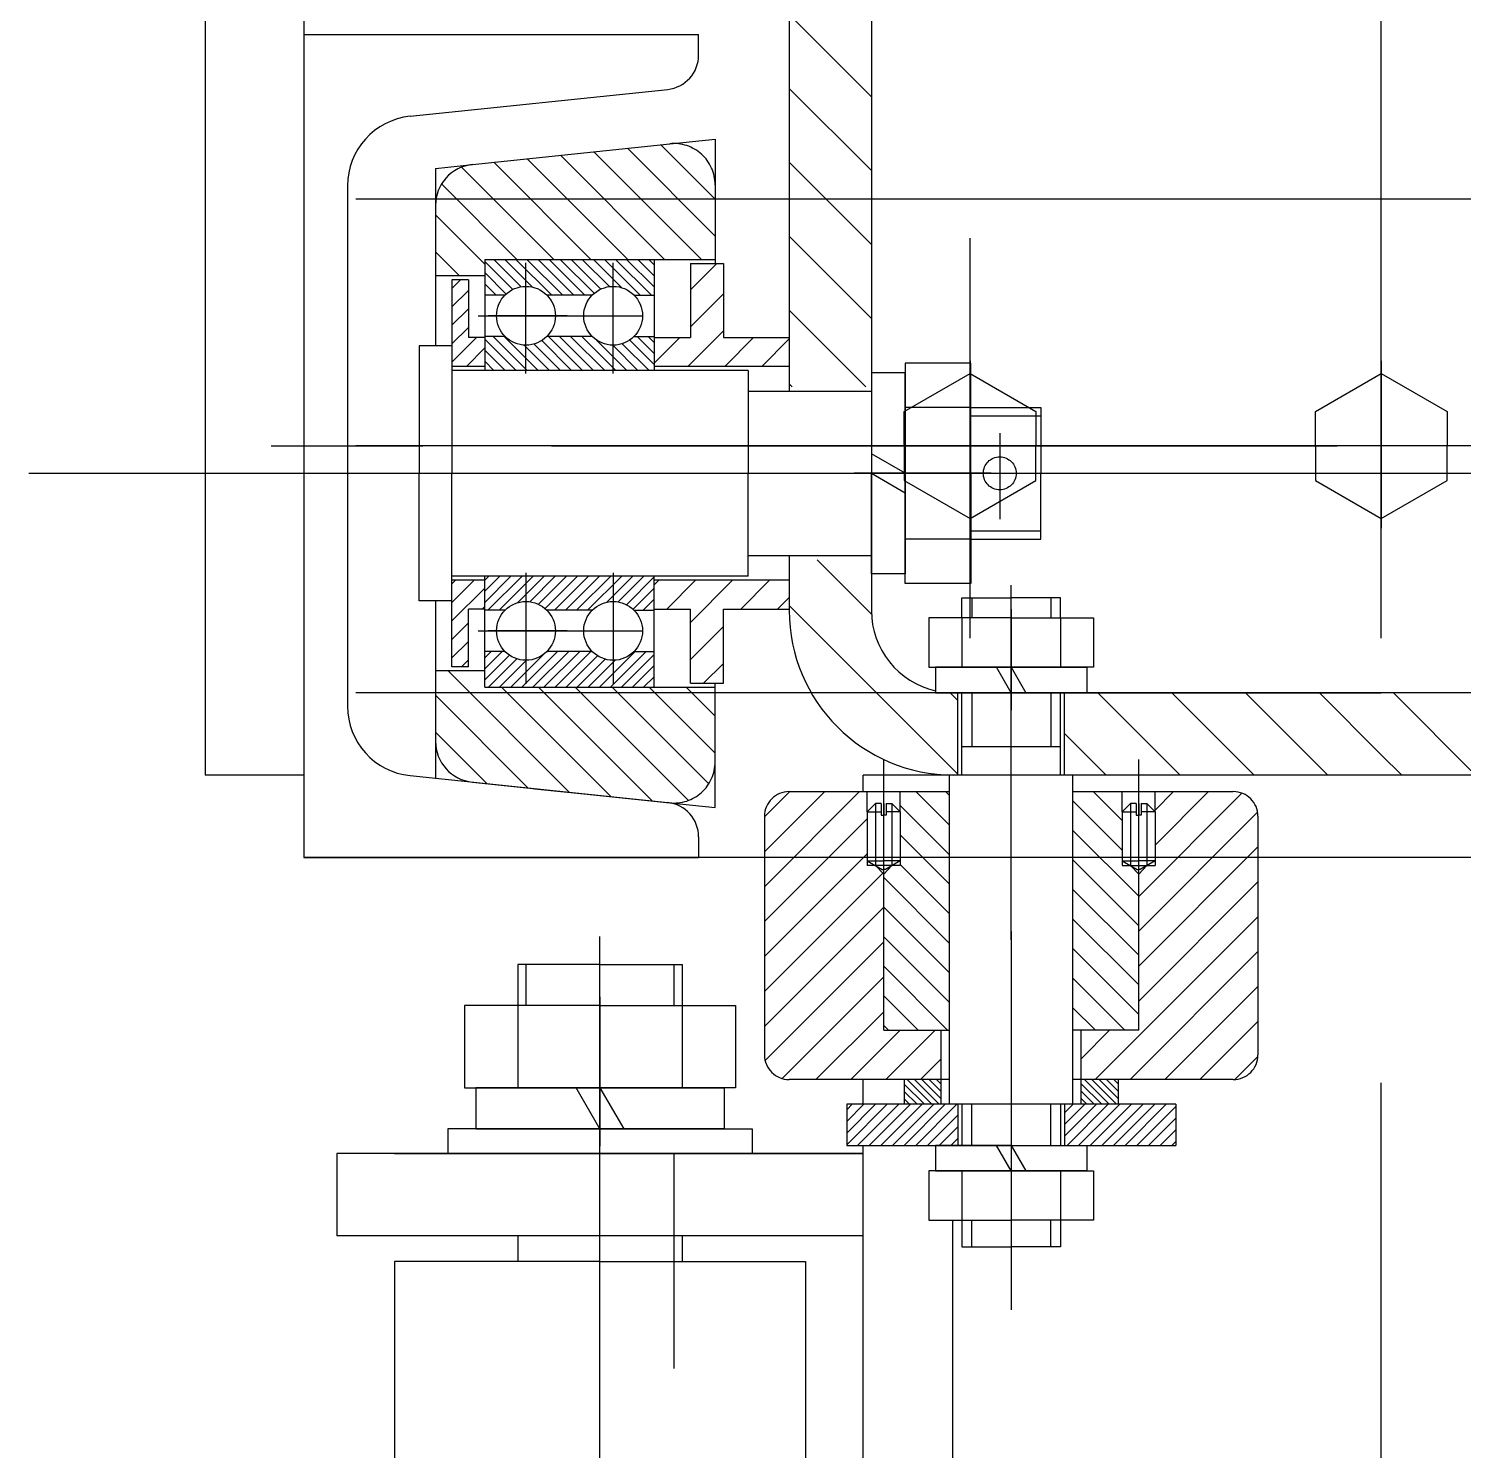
# Model space of a CAD drawing. Header units: millimetres. Extents: x 0 to 23760, y 0 to 16800.
# Drawn here: x 5039.6 to 5214, y 12868.5 to 13041.2 of the extents above; entities that cross this region are included whole.
import ezdxf

# ---------------------------------------------------------------- set-up
doc = ezdxf.new("R2010")
doc.units = ezdxf.units.MM
doc.header["$LTSCALE"] = 400
doc.linetypes.add('K', pattern=[2.5, 1.25, -0.25, 0.25, -0.25, 0.25, -0.25])
doc.layers.add('07', color=6, linetype='K')

# ---------------------------------------------------------------- blocks, each defined once
blk = doc.blocks.new('EWRWER')
at = {"layer": '07', "linetype": 'K', "ltscale": 5}
h = blk.add_hatch(dxfattribs=at)
h.set_pattern_fill('LINE', color=6, scale=0.3, angle=45, style=0)
h.set_pattern_definition([(135, (50369.16174466891, 4232.790642742897), (0.6735192090801864, 0.6735192090801865), [])])
edge = h.paths.add_edge_path()
edge.add_line((7704.188744073081, 20706.1407717111), (7698.703164443245, 20706.1407717111))
edge.add_ellipse((7696.14595425783, 20703.6415333852), major_axis=(2.528390411113539, 2.528390411113538), ratio=0.9999999999999836, start_angle=359.3431363235046, end_angle=450.656863676413)
edge.add_line((7693.58874407242, 20706.1407717111), (7691.14595425816, 20706.1407717111))
edge.add_line((7691.14595425816, 20706.1407717111), (7691.145954258167, 20710.49507365518))
edge.add_line((7691.145954258167, 20710.49507365518), (7711.745954258166, 20710.49507365519))
edge.add_line((7711.745954258166, 20710.49507365519), (7711.745954258173, 20706.1407717111))
edge.add_line((7711.745954258173, 20706.1407717111), (7709.303164443905, 20706.1407717111))
edge.add_ellipse((7706.745954258493, 20703.64153338519), major_axis=(2.528390411114397, 2.528390411114396), ratio=1, start_angle=359.3431363235666, end_angle=450.6568636764333)
edge = h.paths.add_edge_path()
edge.add_line((7709.303164443949, 20701.14229505934), (7711.745954258158, 20701.14229505962))
edge.add_line((7711.745954258158, 20701.14229505962), (7711.745954258166, 20696.99507365518))
edge.add_line((7711.745954258166, 20696.99507365518), (7706.745954258493, 20696.99507365518))
edge.add_line((7706.745954258493, 20696.99507365518), (7706.745954258493, 20700.06584937483))
edge.add_ellipse((7706.745954258495, 20703.6415333852), major_axis=(-2.528390411114009, 2.528390411114009), ratio=0.9999999999992284, start_angle=134.9999999999487, end_angle=180.6568636774027)
edge = h.paths.add_edge_path()
edge.add_line((7701.745954258828, 20696.99507365518), (7696.145954257832, 20696.99507365518))
edge.add_line((7696.145954257832, 20696.99507365518), (7696.145954257832, 20700.06584937483))
edge.add_ellipse((7696.14595425783, 20703.6415333852), major_axis=(2.528390411115567, 2.528390411115567), ratio=0.9999999999993441, start_angle=225.0000000000479, end_angle=270.6568636916649)
edge.add_line((7698.703164443907, 20701.14229505998), (7704.188744073037, 20701.14229505934))
edge.add_ellipse((7706.745954258491, 20703.6415333852), major_axis=(2.528390411114009, 2.528390411114009), ratio=0.9999999999992285, start_angle=179.3431363225973, end_angle=225.0000000000512)
edge.add_line((7706.745954258493, 20700.06584937483), (7706.745954258486, 20696.99507365518))
edge.add_line((7706.745954258486, 20696.99507365518), (7701.745954258828, 20696.99507365518))
edge = h.paths.add_edge_path()
edge.add_line((7691.14595425816, 20696.99507365518), (7691.145954258167, 20701.14229505962))
edge.add_line((7691.145954258167, 20701.14229505962), (7693.588744072376, 20701.14229505934))
edge.add_ellipse((7696.145954257834, 20703.6415333852), major_axis=(2.528390411114029, 2.528390411114028), ratio=0.9999999999999563, start_angle=179.3431363225153, end_angle=224.9999999998555)
edge.add_line((7696.145954257825, 20700.06584937483), (7696.145954257825, 20696.99507365518))
edge.add_line((7696.145954257825, 20696.99507365518), (7691.14595425816, 20696.99507365518))
h = blk.add_hatch(dxfattribs=at)
h.set_pattern_fill('LINE', color=6, scale=0.3, angle=45, style=0)
h.set_pattern_definition([(225, (50369.16174466891, 37136.19950456747), (0.6735192090801864, -0.6735192090801865), [])])
edge = h.paths.add_edge_path()
edge.add_line((7704.188744073081, 20662.84937559927), (7698.703164443245, 20662.84937559927))
edge.add_ellipse((7696.14595425783, 20665.34861392517), major_axis=(-2.528390411113539, 2.528390411113538), ratio=0.9999999999999836, start_angle=89.34313632358698, end_angle=180.6568636764954, ccw=False)
edge.add_line((7693.58874407242, 20662.84937559927), (7691.14595425816, 20662.84937559927))
edge.add_line((7691.14595425816, 20662.84937559927), (7691.145954258167, 20658.49507365519))
edge.add_line((7691.145954258167, 20658.49507365519), (7711.745954258166, 20658.49507365518))
edge.add_line((7711.745954258166, 20658.49507365518), (7711.745954258173, 20662.84937559927))
edge.add_line((7711.745954258173, 20662.84937559927), (7709.303164443905, 20662.84937559927))
edge.add_ellipse((7706.745954258493, 20665.34861392517), major_axis=(-2.528390411112639, 2.528390411112639), ratio=0.9999999999999999, start_angle=89.34313632352502, end_angle=180.656863676475, ccw=False)
edge = h.paths.add_edge_path()
edge.add_line((7709.303164443949, 20667.84785225103), (7711.745954258158, 20667.84785225075))
edge.add_line((7711.745954258158, 20667.84785225075), (7711.745954258166, 20671.99507365519))
edge.add_line((7711.745954258166, 20671.99507365519), (7706.745954258493, 20671.99507365519))
edge.add_line((7706.745954258493, 20671.99507365519), (7706.745954258493, 20668.92429793554))
edge.add_ellipse((7706.745954258495, 20665.34861392517), major_axis=(2.528390411114009, 2.528390411114009), ratio=0.9999999999992284, start_angle=359.34313632259733, end_angle=405.0000000000513, ccw=False)
edge = h.paths.add_edge_path()
edge.add_line((7701.745954258828, 20671.99507365518), (7696.145954257832, 20671.99507365518))
edge.add_line((7696.145954257832, 20671.99507365518), (7696.145954257832, 20668.92429793554))
edge.add_ellipse((7696.14595425783, 20665.34861392517), major_axis=(-2.528390411115567, 2.528390411115567), ratio=0.9999999999993441, start_angle=269.34313630833515, end_angle=314.9999999999521, ccw=False)
edge.add_line((7698.703164443907, 20667.84785225039), (7704.188744073037, 20667.84785225103))
edge.add_ellipse((7706.745954258491, 20665.34861392517), major_axis=(-2.528390411114009, 2.528390411114009), ratio=0.9999999999992285, start_angle=-45.00000000005127, end_angle=0.6568636774027254, ccw=False)
edge.add_line((7706.745954258493, 20668.92429793554), (7706.745954258486, 20671.99507365518))
edge.add_line((7706.745954258486, 20671.99507365518), (7701.745954258828, 20671.99507365518))
edge = h.paths.add_edge_path()
edge.add_line((7691.14595425816, 20671.99507365519), (7691.145954258167, 20667.84785225074))
edge.add_line((7691.145954258167, 20667.84785225074), (7693.588744072376, 20667.84785225102))
edge.add_ellipse((7696.145954257834, 20665.34861392517), major_axis=(-2.528390411114029, 2.528390411114028), ratio=0.9999999999999563, start_angle=-44.999999999855504, end_angle=0.65686367748458, ccw=False)
edge.add_line((7696.145954257825, 20668.92429793554), (7696.145954257825, 20671.99507365518))
edge.add_line((7696.145954257825, 20671.99507365518), (7691.14595425816, 20671.99507365519))
at = {"layer": '07', "color": 6, "linetype": 'K'}
for p, q in [((7800.146705018904, 20110.4358601332), (7800.146705018904, 20920.92856835205)), ((7657.146705018902, 20870.81832703133), (7657.146705018902, 20647.81832703133)), ((7669.146705018909, 20870.81832703133), (7669.146705018902, 20647.81832703133)), ((7728.149933187569, 20755.81832702237), (7728.149933187569, 20694.49507365518)), ((7738.149933187569, 20755.81832702237), (7738.149933187577, 20667.81832702237)), ((7738.149933187568, 20730.25714191301), (7728.149933187571, 20740.25714191301)), ((7669.146705018902, 20737.81832703133), (7669.146705018902, 20637.81832703133)), ((7669.146705018902, 20737.81832703133), (7717.146705018902, 20737.81832703133)), ((7669.146705018902, 20737.81832703133), (7717.146705018902, 20737.81832703133)), ((7717.146705018902, 20735.33660547802), (7717.146705018902, 20737.81832703133)), ((7682.061728260149, 20727.88049691162), (7713.383987652639, 20731.15943132577)), ((7738.149933187568, 20721.27688579194), (7728.149933187571, 20731.27688579194)), ((7689.629055074549, 20722.02616699446), (7713.629314467044, 20724.53860632665)), ((7717.500848900585, 20710.49507365518), (7704.421251614396, 20723.57467094137)), ((7719.149889031014, 20713.33616158528), (7708.485878881402, 20724.0001717349)), ((7719.149889031014, 20717.82628964582), (7712.550506148422, 20724.42567252841)), ((7713.629314467051, 20724.53860632665), (7719.149889031027, 20725.11652127515)), ((7719.149889031012, 20725.11652127514), (7719.149889031012, 20719.25172843268)), ((7685.149629638518, 20721.55724353547), (7689.629055074549, 20722.02616699446)), ((7704.030464718981, 20710.49507365518), (7692.227369813361, 20722.2981685608)), ((7708.520592779518, 20710.49507365518), (7696.291997080378, 20722.72366935432)), ((7713.010720840055, 20710.49507365518), (7700.356624347394, 20723.14917014784)), ((7738.149933187568, 20712.29662967088), (7728.149933187568, 20722.29662967088)), ((7685.149629638518, 20721.55724353547), (7685.149629638518, 20717.05334062274)), ((7699.540336658447, 20710.49507365518), (7688.326355747839, 20721.70905456579)), ((7674.446705018902, 20719.42669207968), (7674.446705018902, 20656.20996198298)), ((7695.050208597906, 20710.49507365519), (7685.883778561867, 20719.66150369123)), ((7719.149889031019, 20719.56577995492), (7719.149889031019, 20709.99507365519)), ((7924.846705018903, 20717.81832703133), (7675.446705018901, 20717.81832703133)), ((7685.149629638518, 20717.05334062274), (7685.149629638518, 20699.99507365518)), ((7691.145954258162, 20709.9091999344), (7685.149629638519, 20715.90552455405)), ((7738.149933187568, 20703.31637354981), (7728.149933187568, 20713.31637354981)), ((7688.069952476839, 20708.49507365519), (7685.149629638512, 20711.41539649351)), ((7750.146705018902, 20664.45059257203), (7750.146705018902, 20713.08789570809)), ((7800.146705018902, 20664.45059257203), (7800.146705018902, 20713.08789570809)), ((7691.14595425816, 20710.49507365518), (7719.149889031019, 20710.49507365519)), ((7716.149889031016, 20706.7850882243), (7719.359874461901, 20709.99507365518)), ((7716.149889031019, 20709.99507365518), (7720.149889031019, 20709.99507365519)), ((7716.149889031019, 20709.99507365518), (7716.149889031012, 20700.99507365519)), ((7720.149889031019, 20709.99507365519), (7720.149889031019, 20700.99507365518)), ((7691.145954258152, 20708.49507365518), (7685.149629638525, 20708.49507365518)), ((7687.149629638518, 20706.97066122528), (7688.174042068415, 20707.99507365518)), ((7687.149629638518, 20707.99507365518), (7687.149629638518, 20684.49507365518)), ((7689.145954258174, 20707.99507365518), (7687.149629638518, 20707.99507365518)), ((7687.149629638518, 20704.72559719501), (7689.145954258178, 20706.72192181467)), ((7716.149889031012, 20702.29496016377), (7720.149889031023, 20706.29496016378)), ((7687.149629638518, 20702.48053316475), (7689.145954258172, 20704.4768577844)), ((7737.490976961119, 20694.99507365518), (7728.14993318756, 20704.33611742874)), ((7687.149629638516, 20700.23546913447), (7689.145954258172, 20702.23179375412)), ((7687.149629638518, 20697.99040510421), (7690.154298189487, 20700.99507365518)), ((7711.745954258156, 20697.89102539091), (7714.850002522433, 20700.99507365519)), ((7711.745954258158, 20700.99507365518), (7716.149889031034, 20700.99507365518)), ((7715.840130582965, 20697.49507365518), (7720.149889031021, 20701.80483210324)), ((7720.149889031012, 20700.99507365519), (7728.149933187562, 20700.99507365518)), ((7720.330258643495, 20697.49507365518), (7723.8302586435, 20700.99507365518)), ((7683.149629638518, 20699.99507365518), (7683.149629638525, 20684.49507365518)), ((7687.149629638518, 20699.99507365518), (7683.149629638518, 20699.99507365518)), ((7688.899362219759, 20697.49507365518), (7691.145954258162, 20699.74166569358)), ((7724.820386704028, 20697.49507365517), (7728.149933187566, 20700.82462013871)), ((7691.14595425816, 20697.49507365518), (7687.149629638518, 20697.49507365518)), ((7691.144426250026, 20697.49507365518), (7691.145954258156, 20697.49660166331)), ((7728.149933187569, 20697.49507365518), (7711.745954258151, 20697.49507365518)), ((7742.249933187459, 20697.87007365929), (7742.249933187459, 20684.49507365518)), ((7750.249933186776, 20697.87007365929), (7742.249933187459, 20697.87007365929)), ((7750.146705018902, 20698.18535846818), (7750.146705018902, 20677.81584839943)), ((7750.249933186776, 20684.49507365518), (7750.249933186776, 20697.87007365929)), ((7800.146705018909, 20698.18535846818), (7800.146705018909, 20677.81584839943)), ((7691.14595425816, 20696.99507365518), (7687.149629638518, 20696.99507365518)), ((7723.149933187562, 20696.99507365518), (7691.14595425816, 20696.99507365518)), ((7723.149933187562, 20696.99507365518), (7723.149933187562, 20684.49507365518)), ((7738.149933187577, 20696.69507365527), (7738.149933187577, 20684.49507365518)), ((7742.249933187467, 20696.69507365527), (7738.149933187577, 20696.69507365527)), ((7742.146705211843, 20691.99836089449), (7750.146705018902, 20696.61332703117)), ((7742.249933187467, 20684.49507365518), (7742.249933187467, 20696.69507365527)), ((7750.146705018902, 20696.61332703117), (7758.146704825961, 20691.99836089448)), ((7792.146705211851, 20691.99836089449), (7800.146705018909, 20696.61332703117)), ((7800.146705018909, 20696.61332703117), (7808.146704825968, 20691.99836089448)), ((7723.149933187562, 20694.49507365518), (7738.149933187569, 20694.49507365518)), ((7728.510720840059, 20694.99507365518), (7728.149933187568, 20695.35586130767)), ((7728.149933187569, 20694.49507365518), (7738.149933187569, 20694.49507365518)), ((7750.249933186776, 20692.49507365498), (7742.249933187459, 20692.49507365498)), ((7750.249933186775, 20692.49507365518), (7758.749933186775, 20692.49507365518)), ((7758.749933186775, 20692.49507365518), (7758.749933186775, 20684.49507365518)), ((7742.146705211843, 20687.81832703133), (7742.146705211843, 20691.99836089449)), ((7750.249933186775, 20691.49507365518), (7758.749933186775, 20691.49507365518)), ((7758.146704825961, 20691.99836089448), (7758.146704825961, 20687.81832703133)), ((7792.146705211851, 20687.81832703133), (7792.146705211851, 20691.99836089449)), ((7808.146704825968, 20691.99836089448), (7808.146704825968, 20687.81832703133)), ((7753.749933186775, 20689.39097601282), (7753.749933186775, 20678.90671706607)), ((7665.183730321838, 20687.81832703133), (7680.502771580435, 20687.81832703133)), ((7665.18373032184, 20687.81832703132), (7680.502771580437, 20687.81832703132)), ((7668.271631700212, 20687.81832703133), (7683.59067295881, 20687.81832703133)), ((7924.846705018903, 20687.81832703133), (7675.446705018901, 20687.81832703133)), ((7699.26279957674, 20687.81832703133), (7789.795099242401, 20687.81832703133)), ((7699.26279957674, 20687.81832703133), (7789.795099242401, 20687.81832703133)), ((7704.26279957674, 20687.81832703133), (7794.795099242401, 20687.81832703133)), ((7704.26279957674, 20687.81832703133), (7794.795099242401, 20687.81832703133)), ((7704.26279957674, 20687.81832703133), (7794.795099242401, 20687.81832703133)), ((7704.26279957674, 20687.81832703133), (7794.795099242401, 20687.81832703133)), ((7759.878674476742, 20687.81832703133), (7739.690478464578, 20687.81832703133)), ((7742.146705211843, 20687.81832703133), (7742.146705109537, 20683.63829316817)), ((7758.146705109234, 20683.63829316817), (7758.146704825961, 20687.81832703133)), ((7809.878674476749, 20687.81832703133), (7789.690478464585, 20687.81832703133)), ((7792.146705211851, 20687.81832703133), (7792.146705109544, 20683.63829316817)), ((7808.146705109241, 20683.63829316817), (7808.146704825968, 20687.81832703133)), ((7742.249933187467, 20684.49507365518), (7738.149933187577, 20686.86220975871)), ((7635.68907376726, 20684.49507365518), (7962.969856176476, 20684.49507365518)), ((7683.149629638518, 20668.99507365519), (7683.149629638525, 20684.49507365519)), ((7687.149629638518, 20660.99507365518), (7687.149629638518, 20684.49507365518)), ((7723.149933187562, 20671.99507365518), (7723.149933187562, 20684.49507365518)), ((7744.346612203693, 20684.49507365518), (7736.05425417135, 20684.49507365518)), ((7738.149933187577, 20672.2950736551), (7738.149933187577, 20684.49507365518)), ((7738.149933187577, 20684.49507365518), (7742.249933187467, 20682.12793755166)), ((7751.301617130509, 20684.49507365518), (7741.198251077404, 20684.49507365518)), ((7752.701617130633, 20684.49507365518), (7742.09825107745, 20684.49507365518)), ((7742.146705109537, 20683.63829316817), (7750.146705018902, 20679.02332703149)), ((7742.249933187459, 20671.12007365108), (7742.249933187459, 20684.49507365518)), ((7742.249933187467, 20684.49507365518), (7742.249933187467, 20672.2950736551)), ((7750.146705018902, 20679.02332703149), (7758.146705109234, 20683.63829316817)), ((7750.249933186776, 20684.49507365518), (7750.249933186775, 20671.12007365108)), ((7758.749933186775, 20676.49507365518), (7758.749933186775, 20684.49507365518)), ((7792.146705109544, 20683.63829316817), (7800.146705018909, 20679.02332703149)), ((7800.146705018909, 20679.02332703149), (7808.146705109241, 20683.63829316817)), ((7750.249933186774, 20676.49507365539), (7742.249933187459, 20676.49507365539)), ((7750.249933186775, 20677.49507365518), (7758.749933186775, 20677.49507365518)), ((7750.249933186775, 20676.49507365518), (7758.749933186775, 20676.49507365518)), ((7723.149933187562, 20674.49507365518), (7738.149933187569, 20674.49507365518)), ((7728.149933187569, 20674.49507365518), (7728.149933187562, 20667.81832702237)), ((7728.149933187569, 20674.49507365518), (7738.149933187569, 20674.49507365518)), ((7738.159282919994, 20667.3859993331), (7731.550208597906, 20673.99507365519)), ((7691.14595425816, 20671.99507365518), (7687.149629638518, 20671.99507365518)), ((7687.149629638519, 20671.049636741), (7687.595066552696, 20671.49507365518)), ((7687.149629638521, 20668.80457271074), (7689.840130582965, 20671.49507365518)), ((7691.14595425816, 20671.49507365518), (7687.149629638518, 20671.49507365518)), ((7723.149933187562, 20671.99507365518), (7691.14595425816, 20671.99507365518)), ((7711.74595425816, 20670.9502570277), (7712.290770885642, 20671.49507365518)), ((7728.149933187569, 20671.49507365519), (7711.745954258151, 20671.49507365518)), ((7713.28089894617, 20667.99507365518), (7716.780898946177, 20671.49507365518)), ((7716.14988903101, 20666.37393567948), (7721.271027006709, 20671.49507365518)), ((7722.261155067241, 20667.99507365518), (7725.761155067245, 20671.49507365518)), ((7742.249933187467, 20672.2950736551), (7738.149933187577, 20672.2950736551)), ((7687.149629638523, 20666.55950868047), (7691.145954258165, 20670.55583330011)), ((7750.249933186775, 20671.12007365108), (7742.249933187459, 20671.12007365108)), ((7755.146705018911, 20627.81832702231), (7755.146705018911, 20670.88400508363)), ((7687.149629638518, 20668.99507365519), (7683.149629638518, 20668.99507365519)), ((7685.149629638518, 20668.99507365519), (7685.14962963851, 20651.93680668763)), ((7689.145954258174, 20660.99507365518), (7689.14595425816, 20667.99507365518)), ((7691.145954258167, 20667.99507365518), (7689.14595425816, 20667.99507365518)), ((7690.830258643489, 20667.99507365517), (7691.145954258162, 20668.31076926984)), ((7711.745954258158, 20667.99507365518), (7716.149889031034, 20667.99507365518)), ((7716.149889031019, 20658.99507365518), (7716.149889031012, 20667.99507365518)), ((7720.149889031012, 20667.99507365518), (7728.149933187562, 20667.99507365518)), ((7720.149889031019, 20658.99507365518), (7720.149889031019, 20667.99507365518)), ((7726.751283127775, 20667.99507365518), (7728.149933187564, 20669.39372371497)), ((7748.646705018858, 20647.91832111317), (7728.14993318756, 20668.41509294447)), ((7749.146705018917, 20666.91832702146), (7749.146705018924, 20669.35140385589)), ((7749.146705018924, 20669.35140385589), (7755.146705018909, 20669.35140385589)), ((7750.346705018921, 20669.35140385589), (7750.346705018921, 20666.91832702146)), ((7761.146705018895, 20669.35140385589), (7755.146705018909, 20669.35140385589)), ((7755.146705018902, 20667.97001096519), (7755.146705018902, 20659.86664491217)), ((7759.946705018898, 20669.35140385589), (7759.946705018898, 20666.91832702146)), ((7761.146705018895, 20666.91832702146), (7761.146705018895, 20669.35140385589)), ((7687.149629638519, 20664.3144446502), (7689.145954258169, 20666.31076926985)), ((7755.146705018902, 20666.91832702146), (7745.131705013732, 20666.91832702146)), ((7745.131705013732, 20666.91832702146), (7745.131705013732, 20660.91832702222)), ((7749.146705019182, 20666.91832702146), (7749.146705019182, 20660.91832702222)), ((7755.146705018902, 20666.91832702146), (7765.161705024072, 20666.91832702146)), ((7761.146705018622, 20666.91832702146), (7761.146705018622, 20660.91832702222)), ((7765.161705024072, 20666.91832702146), (7765.161705024072, 20660.91832702222)), ((7716.149889031019, 20661.88380761896), (7720.149889031021, 20665.88380761896)), ((7687.149629638519, 20662.06938061993), (7689.145954258172, 20664.06570523959)), ((7755.146705018909, 20663.01500603845), (7755.146705018909, 20655.72264800614)), ((7689.145954258174, 20660.99507365518), (7687.149629638518, 20660.99507365518)), ((7688.320386704032, 20660.99507365518), (7689.145954258169, 20661.82064120931)), ((7717.751283127775, 20658.99507365518), (7720.149889031021, 20661.39367955843)), ((7745.131705013732, 20660.91832702222), (7755.146705018902, 20660.91832702222)), ((7745.946705018938, 20660.91832702222), (7745.946705018938, 20657.81832702237)), ((7755.146705018909, 20660.91832702222), (7745.946705018938, 20660.91832702222)), ((7755.146705018909, 20657.81832702237), (7753.356919184575, 20660.91832702222)), ((7765.161705024072, 20660.91832702222), (7755.146705018902, 20660.91832702222)), ((7755.146705018909, 20660.91832702222), (7756.936490853244, 20657.81832702237)), ((7755.146705018909, 20660.91832702222), (7764.346705018881, 20660.91832702222)), ((7764.346705018881, 20660.91832702222), (7764.346705018881, 20657.81832702237)), ((7691.145954258152, 20660.49507365518), (7685.149629638525, 20660.49507365518)), ((7701.446759877912, 20645.72685758823), (7686.678543810969, 20660.49507365518)), ((7924.846705018903, 20657.81832703133), (7675.446705018898, 20657.81832703133)), ((7696.431628614901, 20646.25186079071), (7685.149629638516, 20657.5338597671)), ((7691.14595425816, 20658.49507365518), (7719.149889031019, 20658.49507365518)), ((7706.461891140912, 20645.20185438576), (7693.168671871495, 20658.49507365518)), ((7711.477022403924, 20644.67685118329), (7697.658799932036, 20658.49507365518)), ((7715.902431904498, 20644.74156974325), (7702.148927992574, 20658.49507365518)), ((7718.378259946054, 20646.75586976223), (7706.639056053107, 20658.49507365518)), ((7719.149889031018, 20650.4743687378), (7711.129184113641, 20658.49507365518)), ((7719.149889031014, 20654.96449679834), (7715.619312174171, 20658.49507365518)), ((7716.149889031019, 20658.99507365518), (7720.149889031019, 20658.99507365518)), ((7719.149889031019, 20649.42436735545), (7719.149889031019, 20658.99507365518)), ((7745.946705018938, 20657.81832702237), (7755.146705018909, 20657.81832702237)), ((7748.646705018924, 20656.89857723417), (7747.726955230726, 20657.81832702237)), ((7748.149933187577, 20657.81832702237), (7800.146705018904, 20657.81832702237)), ((7748.646705018858, 20647.81832702241), (7748.646705018931, 20657.81832702241)), ((7749.146705018924, 20647.81832702237), (7749.146705018924, 20657.81832702237)), ((7750.346705018928, 20657.81832702237), (7750.346705018928, 20651.25836498046)), ((7764.346705018881, 20657.81832702237), (7755.146705018909, 20657.81832702237)), ((7759.946705018912, 20657.81832702237), (7759.946705018912, 20651.25836498046)), ((7761.146705018895, 20647.81832702237), (7761.146705018895, 20657.81832702237)), ((7761.646705018917, 20647.81832702237), (7761.646705018917, 20657.81832702237)), ((7775.687467472872, 20647.81832702237), (7765.687467472868, 20657.81832702237)), ((7784.667723593931, 20647.81832702237), (7774.667723593928, 20657.81832702237)), ((7793.647979715006, 20647.81832702237), (7783.647979715002, 20657.81832702237)), ((7800.146705018902, 20650.29985783954), (7792.62823583607, 20657.81832702237)), ((7852.143476850224, 20657.81832702237), (7800.146705018904, 20657.81832702237)), ((7811.608491957144, 20647.81832702237), (7801.60849195714, 20657.81832702237)), ((7691.416497351893, 20646.77686399319), (7685.149629638512, 20653.04373170657)), ((7766.707211351797, 20647.81832702237), (7761.646705018913, 20652.87883335525)), ((7685.14962963851, 20651.93680668763), (7685.149629638518, 20647.43290377489)), ((7761.146705018895, 20651.25836498046), (7749.146705018924, 20651.25836498046)), ((7719.149889031012, 20643.87362603523), (7719.149889031012, 20649.73841887769)), ((7739.646705018764, 20638.71702083247), (7739.646705018764, 20649.70606723205)), ((7770.646705019055, 20638.71702083247), (7770.646705019055, 20649.70606723205)), ((7802.628235836077, 20647.81832702237), (7800.146705018909, 20650.29985783953)), ((7669.146705018895, 20647.81832703133), (7657.146705018902, 20647.81832703133)), ((7669.146705018897, 20647.81832703132), (7657.146705018904, 20647.81832703132)), ((7682.061728260149, 20647.75615715104), (7713.383987652639, 20644.47722273688)), ((7689.629055074553, 20646.9639803159), (7713.38398765264, 20644.47722273688)), ((7689.629055074553, 20646.9639803159), (7713.629314467044, 20644.45154098371)), ((7863.146705018904, 20647.81832702237), (7737.146705018904, 20647.81832702237)), ((7737.146705018904, 20645.81832702237), (7737.146705018904, 20647.81832702237)), ((7747.646705018757, 20607.81832702237), (7747.646705018757, 20647.81832702237)), ((7762.646705019062, 20607.81832702237), (7762.646705019062, 20647.81832702237)), ((7697.203989008247, 20646.1710071383), (7707.203989008247, 20645.1241687308)), ((7725.146705018917, 20642.73808008795), (7728.226951953337, 20645.81832702237)), ((7725.146705018911, 20638.49543940083), (7732.469592640457, 20645.81832702237)), ((7725.146705018911, 20634.25279871371), (7736.712233327571, 20645.81832702237)), ((7728.146705018909, 20645.81832702237), (7747.646705018764, 20645.81832702237)), ((7737.646705011466, 20643.3564468405), (7737.646705011466, 20645.81832702237)), ((7739.646705018764, 20616.81832702238), (7739.646705018771, 20645.81832702237)), ((7741.646705026062, 20643.35644684051), (7741.646705026062, 20645.81832702237)), ((7747.64670501876, 20641.73411621641), (7743.562494212794, 20645.81832702237)), ((7747.646705018757, 20645.32621866484), (7747.154596661225, 20645.81832702237)), ((7762.646705019048, 20645.81832702237), (7782.146705018909, 20645.81832702237)), ((7768.646705011757, 20642.28673091398), (7765.115108903359, 20645.81832702237)), ((7768.646705011757, 20643.35644684051), (7768.646705011757, 20645.81832702237)), ((7770.646705019055, 20616.81832702238), (7770.646705019048, 20645.81832702237)), ((7770.646705019049, 20633.08375115553), (7783.192935514437, 20645.62998165092)), ((7772.646705026353, 20643.56903253707), (7774.895999511649, 20645.81832702237)), ((7772.646705026358, 20639.32639184996), (7779.138640198767, 20645.81832702237)), ((7772.646705026353, 20643.3564468405), (7772.646705026353, 20645.81832702237)), ((7713.629314467051, 20644.45154098373), (7719.149889031027, 20643.87362603522)), ((7738.646705012419, 20644.35644684151), (7737.646705011466, 20643.3564468405)), ((7737.646705011466, 20643.3564468405), (7737.646705011466, 20639.85755747984)), ((7737.646705011466, 20643.3564468405), (7739.346705018965, 20643.35644684051)), ((7738.646705012419, 20644.35644684151), (7738.646705012419, 20636.81832702865)), ((7739.346705018965, 20644.35644684151), (7738.646705012419, 20644.35644684151)), ((7739.346705018965, 20644.35644684151), (7739.346705018965, 20642.9364468418)), ((7739.646705018764, 20644.35644684151), (7739.646705018764, 20642.9364468418)), ((7739.946705018563, 20644.35644684151), (7740.646705025109, 20644.35644684151)), ((7739.946705018563, 20644.35644684151), (7739.946705018563, 20642.93644684179)), ((7741.646705026062, 20643.35644684051), (7739.946705018563, 20643.35644684051)), ((7740.646705025109, 20644.35644684151), (7740.646705025109, 20636.81832702865)), ((7740.646705025109, 20644.35644684151), (7741.646705026062, 20643.35644684051)), ((7747.64670501876, 20638.14201376798), (7741.646705026065, 20644.14201376068)), ((7741.646705026062, 20643.35644684051), (7741.646705026062, 20639.85755747984)), ((7768.646705011757, 20638.69462846555), (7762.646705019062, 20644.69462845824)), ((7769.64670501271, 20644.35644684151), (7768.646705011757, 20643.35644684051)), ((7768.646705011757, 20643.35644684051), (7768.646705011757, 20639.85755747984)), ((7768.646705011757, 20643.35644684051), (7770.346705019256, 20643.35644684051)), ((7769.64670501271, 20644.35644684151), (7769.64670501271, 20636.81832702865)), ((7770.346705019256, 20644.35644684151), (7769.64670501271, 20644.35644684151)), ((7770.346705019256, 20644.35644684151), (7770.346705019256, 20642.93644684179)), ((7770.646705019055, 20644.35644684151), (7770.646705019055, 20642.9364468418)), ((7770.946705018854, 20644.35644684151), (7771.6467050254, 20644.35644684151)), ((7770.946705018854, 20644.35644684151), (7770.946705018854, 20642.9364468418)), ((7772.646705026353, 20643.3564468405), (7770.946705018854, 20643.35644684051)), ((7771.6467050254, 20644.35644684151), (7771.6467050254, 20636.81832702865)), ((7771.6467050254, 20644.35644684151), (7772.646705026353, 20643.3564468405)), ((7772.646705026353, 20643.3564468405), (7772.646705026353, 20639.85755747984)), ((7725.146705018909, 20642.81832702237), (7725.146705018909, 20613.81832702237)), ((7725.146705018913, 20630.01015802659), (7737.646705011472, 20642.51015801915)), ((7739.346705018965, 20642.9364468418), (7739.646705018764, 20642.9364468418)), ((7739.946705018563, 20642.93644684179), (7739.646705018764, 20642.9364468418)), ((7770.346705019256, 20642.93644684179), (7770.646705019055, 20642.9364468418)), ((7770.646705019051, 20628.84111046842), (7785.107477497198, 20643.30188294657)), ((7770.946705018854, 20642.9364468418), (7770.646705019055, 20642.9364468418)), ((7785.146705018909, 20642.81832702237), (7785.146705018909, 20613.81832702237)), ((7717.146705018902, 20640.30004858463), (7717.146705018902, 20637.81832703133)), ((7737.646705011466, 20639.85755747984), (7737.646705011466, 20636.81832702237)), ((7747.64670501876, 20634.54991131955), (7741.646705026065, 20640.54991131225)), ((7741.646705026062, 20639.85755747984), (7741.646705026062, 20636.81832702237)), ((7770.646705019055, 20633.10252600982), (7762.646705019062, 20641.10252600982)), ((7768.646705011757, 20639.85755747984), (7768.646705011757, 20636.81832702237)), ((7772.646705026353, 20639.85755747984), (7772.646705026353, 20636.81832702237)), ((7725.146705018911, 20625.76751733947), (7737.646705011468, 20638.26751733203)), ((7770.646705019059, 20624.59846978131), (7785.146705018911, 20639.09846978116)), ((7669.146705018902, 20637.81832703133), (7717.146705018902, 20637.81832703133)), ((8608.207671562988, 20637.81832703133), (7669.146705018902, 20637.81832703133)), ((7931.146705018902, 20637.81832703133), (7669.146705018902, 20637.81832703133)), ((7737.646705011466, 20637.39567729897), (7739.646705018764, 20637.39567729897)), ((7737.646705011466, 20637.39567729897), (7739.446704991271, 20636.35644681375)), ((7741.646705026062, 20636.81832702237), (7737.646705011466, 20636.81832702237)), ((7738.646705012419, 20636.81832702237), (7739.646705018764, 20635.79272312864)), ((7741.646705026062, 20637.39567729897), (7739.646705018764, 20637.39567729897)), ((7739.646705018764, 20635.79272312864), (7740.646705025109, 20636.81832702237)), ((7741.646705026062, 20637.39567729897), (7739.846705003409, 20636.35644681375)), ((7747.646705018757, 20630.95780887113), (7741.646705026065, 20636.95780886382)), ((7770.646705019055, 20629.5104235614), (7762.646705019066, 20637.51042356139)), ((7768.646705011757, 20637.39567729897), (7770.646705019055, 20637.39567729897)), ((7768.646705011757, 20637.39567729897), (7770.44670503441, 20636.35644681375)), ((7768.646705011757, 20636.81832702237), (7772.646705026353, 20636.81832702237)), ((7770.646705019055, 20635.79272312864), (7769.64670501271, 20636.81832702237)), ((7772.646705026353, 20637.39567729897), (7770.646705019055, 20637.39567729897)), ((7771.6467050254, 20636.81832702237), (7770.646705019055, 20635.79272312864)), ((7772.646705026353, 20637.39567729897), (7770.846705046548, 20636.35644681375)), ((7725.146705018917, 20621.52487665235), (7739.532095481814, 20635.91026711525)), ((7739.446704991271, 20636.35644681375), (7739.646705018764, 20636.35644681375)), ((7739.846705003409, 20636.35644681375), (7739.646705018764, 20636.35644681375)), ((7747.646705018764, 20627.3657064227), (7739.646705018771, 20635.36570642269)), ((7770.44670503441, 20636.35644681375), (7770.646705019055, 20636.35644681375)), ((7770.846705046548, 20636.35644681375), (7770.646705019055, 20636.35644681375)), ((7770.646705019057, 20620.35582909419), (7785.146705018909, 20634.85582909404)), ((7770.646705019051, 20625.91832111297), (7762.646705019059, 20633.91832111296)), ((7725.146705018915, 20617.28223596523), (7739.646705018771, 20631.78223596509)), ((7747.64670501876, 20623.77360397427), (7739.646705018771, 20631.77360397426)), ((7770.646705019059, 20622.32621866454), (7762.646705019062, 20630.32621866454)), ((7765.351843634364, 20610.81832702237), (7785.146705018913, 20630.61318840692)), ((7705.146705018904, 20141.43549789229), (7705.146705018904, 20628.22698556765)), ((7747.646705018764, 20620.18150152584), (7739.646705018768, 20628.18150152584)), ((7755.146705018911, 20628.81832702245), (7755.146705018911, 20582.85514761395)), ((7725.228727029458, 20613.12161728866), (7739.646705018773, 20627.53959527797)), ((7770.646705019055, 20618.73411621612), (7762.646705019062, 20626.73411621611)), ((7769.594484321482, 20610.81832702237), (7785.146705018913, 20626.3705477198)), ((7705.146705018904, 20624.82329892777), (7695.146705018784, 20624.82329892777)), ((7695.146705018784, 20624.82329892777), (7695.146705018784, 20619.82329892777)), ((7696.146705018569, 20624.82329892777), (7696.146705018569, 20619.82329892776)), ((7705.146705018904, 20624.82329892777), (7715.146705019024, 20624.82329892777)), ((7714.146705019239, 20624.82329892777), (7714.146705019239, 20619.82329892776)), ((7715.146705019024, 20624.82329892777), (7715.146705019024, 20619.82329892776)), ((7747.417777073799, 20616.81832702237), (7739.646705018764, 20624.58939907741)), ((7727.292313924299, 20610.94256349638), (7739.646705018769, 20623.29695459085)), ((7768.970391764364, 20616.81832702238), (7762.646705019062, 20623.14201376768)), ((7705.146705018904, 20620.8749828715), (7705.146705018904, 20608.77161681832)), ((7743.825674625368, 20616.81832702238), (7739.646705018764, 20620.99729662898)), ((7773.837125008598, 20610.81832702237), (7785.146705018911, 20622.12790703268)), ((7705.146705018904, 20619.82329892776), (7688.671705015785, 20619.82329892776)), ((7688.671705015785, 20619.82329892776), (7688.671705015785, 20609.82329892837)), ((7695.146705019033, 20619.82329892776), (7695.146705019033, 20609.82329892837)), ((7705.146705018904, 20619.82329892776), (7721.621705022023, 20619.82329892776)), ((7715.146705018775, 20619.82329892776), (7715.146705018775, 20609.82329892837)), ((7721.621705022023, 20619.82329892776), (7721.621705022023, 20609.82329892837)), ((7731.410718137406, 20610.81832702237), (7739.646705018768, 20619.05431390373)), ((7765.37828931594, 20616.81832702237), (7762.646705019066, 20619.54991131925)), ((7740.233572176938, 20616.81832702238), (7739.646705018764, 20617.40519418055)), ((7778.07976569572, 20610.81832702237), (7785.146705018915, 20617.88526634557)), ((7735.653358824527, 20610.81832702237), (7741.653358824529, 20616.81832702237)), ((7739.646705018764, 20616.81832702238), (7747.646705018757, 20616.81832702237)), ((7739.895999511646, 20610.81832702237), (7745.895999511647, 20616.81832702237)), ((7746.646705018771, 20607.81832702237), (7746.646705018757, 20616.81832702237)), ((7770.646705019055, 20616.81832702238), (7762.646705019062, 20616.81832702237)), ((7763.646705019069, 20613.3558290942), (7767.109202947244, 20616.81832702237)), ((7763.646705019069, 20607.81832702237), (7763.646705019062, 20616.81832702237)), ((7744.138640198767, 20610.81832702237), (7746.646705018768, 20613.32639184237)), ((7782.32788224489, 20610.82380288442), (7785.141229156863, 20613.63714979639)), ((7705.146705018904, 20611.9199779446), (7705.146705018904, 20602.72761991222)), ((7747.646705018771, 20610.81832702237), (7728.146705018909, 20610.81832702237)), ((7737.146705018904, 20607.81832702237), (7737.146705018904, 20610.81832702237)), ((7742.146705018924, 20610.81832702237), (7742.146705018917, 20607.81832702237)), ((7744.594014271445, 20607.81832702237), (7742.146705018922, 20610.2656362749)), ((7745.492039883553, 20607.81832702237), (7742.49203988355, 20610.81832702237)), ((7746.39006549566, 20607.81832702237), (7743.390065495657, 20610.81832702237)), ((7746.646705018771, 20608.45971311137), (7744.288091107764, 20610.81832702237)), ((7746.646705018768, 20609.35773872348), (7745.18611671987, 20610.81832702237)), ((7746.646705018768, 20610.25576433559), (7746.084142331976, 20610.81832702237)), ((7782.146705018909, 20610.81832702237), (7762.646705019062, 20610.81832702237)), ((7766.146628962008, 20607.81832702237), (7763.646705019067, 20610.31825096532)), ((7767.044654574115, 20607.81832702237), (7764.044654574114, 20610.81832702237)), ((7767.942680186224, 20607.81832702237), (7764.942680186223, 20610.81832702237)), ((7768.146705018905, 20608.5123278018), (7765.84070579833, 20610.81832702237)), ((7768.146705018906, 20609.41035341391), (7766.738731410437, 20610.81832702237)), ((7768.146705018909, 20610.30837902601), (7767.636757022545, 20610.81832702237)), ((7768.146705018909, 20610.81832702237), (7768.146705018902, 20607.81832702238)), ((7688.671705015785, 20609.82329892837), (7705.146705018904, 20609.82329892837)), ((7690.046705018709, 20609.82329892838), (7690.046705018709, 20604.82329892845)), ((7705.146705018904, 20609.82329892838), (7690.046705018709, 20609.82329892838)), ((7705.146705018904, 20604.82329892845), (7702.259953673109, 20609.82329892838)), ((7705.146705018904, 20609.82329892838), (7708.033456364699, 20604.82329892845)), ((7705.146705018904, 20609.82329892838), (7720.246705019099, 20609.82329892838)), ((7721.621705022023, 20609.82329892837), (7705.146705018904, 20609.82329892837)), ((7720.246705019099, 20609.82329892838), (7720.246705019099, 20604.82329892845)), ((7743.695988659339, 20607.81832702237), (7742.14670501892, 20609.36761066279)), ((7742.797963047232, 20607.81832702237), (7742.146705018919, 20608.46958505069)), ((7765.248603349901, 20607.81832702237), (7763.646705019069, 20609.42022535321)), ((7764.350577737794, 20607.81832702237), (7763.646705019069, 20608.5221997411)), ((7740.064601569011, 20607.81832702236), (7735.146705018906, 20602.90043060605)), ((7738.650387987396, 20607.81832702237), (7735.146705018899, 20604.31464414919)), ((7737.236174405796, 20607.81832702237), (7735.146705018906, 20605.72885769233)), ((7735.821960824185, 20607.81832702237), (7735.146705018909, 20607.14307123547)), ((7735.146705018909, 20607.81832702237), (7735.146705018902, 20602.81832702237)), ((7749.146705018931, 20607.81832702237), (7735.146705018902, 20607.81832702237)), ((7741.478815150618, 20607.81832702236), (7736.478815014594, 20602.81832702236)), ((7742.893028732229, 20607.81832702237), (7737.893028596201, 20602.81832702236)), ((7744.307242313844, 20607.81832702237), (7739.307242177816, 20602.81832702237)), ((7745.721455895451, 20607.81832702237), (7740.721455759431, 20602.81832702237)), ((7747.135669477058, 20607.81832702236), (7742.135669341031, 20602.81832702236)), ((7749.146705018931, 20607.81832702237), (7742.146705018924, 20607.81832702237)), ((7748.549883058673, 20607.81832702236), (7743.549882922645, 20602.81832702236)), ((7762.646705019062, 20607.81832702237), (7747.646705018757, 20607.81832702237)), ((7748.646705018924, 20607.81832702237), (7748.646705018931, 20602.81832702237)), ((7749.146705018924, 20607.81832702237), (7749.146705018924, 20602.81832702237)), ((7750.346705018921, 20602.81832702237), (7750.346705018921, 20607.81832702237)), ((7759.946705018905, 20602.81832702237), (7759.946705018905, 20607.81832702237)), ((7761.146705018888, 20607.81832702237), (7761.146705018895, 20602.81832702237)), ((7775.146705018909, 20607.81832702237), (7761.146705018888, 20607.81832702237)), ((7768.146705018909, 20607.81832702237), (7761.146705018895, 20607.81832702237)), ((7765.520446037994, 20607.81832702237), (7761.646705018906, 20603.94458610866)), ((7764.10623245639, 20607.81832702237), (7761.646705018902, 20605.3587996518)), ((7762.692018874772, 20607.81832702237), (7761.646705018891, 20606.77301319493)), ((7761.646705018895, 20607.81832702237), (7761.646705018902, 20602.81832702237)), ((7766.934659619605, 20607.81832702237), (7761.934659483581, 20602.81832702237)), ((7768.348873201216, 20607.81832702237), (7763.348873065188, 20602.81832702237)), ((7769.763086782823, 20607.81832702237), (7764.763086646803, 20602.81832702237)), ((7771.17730036443, 20607.81832702236), (7766.17730022841, 20602.81832702237)), ((7772.591513946045, 20607.81832702237), (7767.591513810017, 20602.81832702237)), ((7774.005727527652, 20607.81832702237), (7769.005727391628, 20602.81832702237)), ((7775.146705018928, 20607.54509093946), (7770.419940973239, 20602.81832702237)), ((7775.146705018909, 20607.81832702237), (7775.146705018902, 20602.81832702237)), ((7748.64670501892, 20606.50093543684), (7744.96409650426, 20602.81832702237)), ((7748.646705018924, 20605.08672189371), (7746.378310085864, 20602.81832702236)), ((7775.14670501892, 20606.13087739632), (7771.834154554843, 20602.81832702237)), ((7686.646705019442, 20604.82329892845), (7686.646705019442, 20601.82329892873)), ((7705.146705018904, 20604.82329892845), (7686.646705019442, 20604.82329892845)), ((7690.046705018709, 20604.82329892845), (7705.146705018904, 20604.82329892845)), ((7720.246705019099, 20604.82329892845), (7705.146705018904, 20604.82329892845)), ((7705.146705018904, 20604.82329892845), (7723.646705018366, 20604.82329892845)), ((7723.646705018366, 20604.82329892845), (7723.646705018366, 20601.82329892873)), ((7748.646705018939, 20603.67250835059), (7747.792523667478, 20602.81832702236)), ((7755.146705018909, 20604.91500603859), (7755.146705018909, 20597.62264800629)), ((7775.146705018913, 20604.71666385318), (7773.248368136457, 20602.81832702237)), ((7775.146705018906, 20603.30245031003), (7774.662581718072, 20602.81832702237)), ((7737.146705018904, 20601.82329892874), (7673.146705018904, 20601.82329892873)), ((7673.146705018904, 20601.82329892873), (7673.146705018904, 20591.82329892873)), ((7680.146705018904, 20601.82329892873), (7737.146705018904, 20601.82329892874)), ((7686.646705019442, 20601.82329892873), (7705.146705018904, 20601.82329892873)), ((7723.646705018366, 20601.82329892873), (7705.146705018904, 20601.82329892873)), ((7714.146705019239, 20601.82329892873), (7714.146705019239, 20575.72329892725)), ((7735.146705018902, 20602.81832702237), (7775.146705018902, 20602.81832702237)), ((7737.146705018904, 20207.81832702237), (7737.146705018904, 20602.81832702237)), ((7745.946705018938, 20602.81832702237), (7745.946705018938, 20599.71832702252)), ((7755.146705018909, 20602.81832702237), (7745.946705018938, 20602.81832702237)), ((7755.146705018909, 20599.71832702252), (7753.356919184575, 20602.81832702237)), ((7755.146705018909, 20602.81832702237), (7756.936490853244, 20599.71832702252)), ((7755.146705018909, 20602.81832702237), (7764.346705018881, 20602.81832702237)), ((7764.346705018881, 20602.81832702237), (7764.346705018881, 20599.71832702252)), ((7755.146705018902, 20600.77001096625), (7755.146705018902, 20592.66664491322)), ((7755.146705018902, 20599.71832702251), (7745.131705013732, 20599.71832702251)), ((7745.131705013732, 20599.71832702251), (7745.131705013732, 20593.71832702327)), ((7745.946705018938, 20599.71832702252), (7755.146705018909, 20599.71832702252)), ((7749.146705019182, 20599.71832702251), (7749.146705019182, 20593.71832702327)), ((7764.346705018881, 20599.71832702252), (7755.146705018909, 20599.71832702252)), ((7755.146705018902, 20599.71832702251), (7765.161705024072, 20599.71832702251)), ((7761.146705018622, 20599.71832702251), (7761.146705018622, 20593.71832702327)), ((7765.161705024072, 20599.71832702251), (7765.161705024072, 20593.71832702327)), ((7745.131705013732, 20593.71832702327), (7755.146705018902, 20593.71832702327)), ((7748.030845685849, 20207.81832702237), (7748.030845685849, 20593.71832702327)), ((7749.146705018931, 20593.71832702328), (7749.146705018924, 20590.48131509651)), ((7750.346705018921, 20590.48131509651), (7750.346705018921, 20593.71832702328)), ((7765.161705024072, 20593.71832702327), (7755.146705018902, 20593.71832702327)), ((7759.946705018898, 20590.48131509651), (7759.946705018905, 20593.71832702328)), ((7761.146705018895, 20593.71832702328), (7761.146705018895, 20590.48131509651)), ((7705.146705018904, 20591.82329892873), (7673.146705018904, 20591.82329892873)), ((7695.146705018784, 20591.82329892873), (7695.146705018784, 20588.72329892873)), ((7737.146705018904, 20591.82329892873), (7705.146705018904, 20591.82329892873)), ((7715.146705019024, 20591.82329892873), (7715.146705019024, 20588.72329892799)), ((7749.146705018924, 20590.48131509651), (7755.146705018909, 20590.48131509651)), ((7761.146705018895, 20590.48131509651), (7755.146705018909, 20590.48131509651)), ((7680.146705018904, 20588.72329892873), (7680.146705018904, 20207.81832702237)), ((7705.146705018904, 20588.72329892873), (7680.146705018904, 20588.72329892873)), ((7705.146705018904, 20588.72329892873), (7730.146705018904, 20588.72329892873)), ((7730.146705018904, 20588.72329892873), (7730.146705018904, 20207.81832702237))]:
    blk.add_line(p, q, dxfattribs=at)
at = {"layer": '07', "color": 6, "linetype": 'K', "ltscale": 5}
for p, q in [((7691.14595425816, 20710.49507365518), (7691.14595425816, 20696.99507365518)), ((7696.145954257825, 20696.6078550749), (7696.145954257825, 20710.08441963743)), ((7706.745954258493, 20696.6078550749), (7706.745954258493, 20710.08441963743)), ((7711.745954258158, 20710.49507365518), (7711.745954258158, 20696.99507365518)), ((7689.145954258174, 20707.99507365518), (7689.14595425816, 20700.99507365518)), ((7693.58874407242, 20706.1407717111), (7691.145954258167, 20706.1407717111)), ((7704.18874407311, 20706.1407717111), (7698.703164443245, 20706.1407717111)), ((7709.303164443905, 20706.1407717111), (7711.745954258158, 20706.1407717111)), ((7690.328875276909, 20703.64153338515), (7710.388010896431, 20703.64153338515)), ((7701.154490981944, 20703.6415333852), (7691.545226856646, 20703.6415333852)), ((7691.145954258167, 20700.99507365518), (7689.14595425816, 20700.99507365518)), ((7693.588744072129, 20701.14229505934), (7691.145954257876, 20701.14229505963)), ((7691.14595425816, 20700.99507365518), (7691.145954258167, 20700.99507365518)), ((7704.188744072819, 20701.14229505934), (7698.703164443907, 20701.14229505998)), ((7709.303164444196, 20701.14229505934), (7711.745954258449, 20701.14229505962)), ((7691.14595425816, 20658.49507365518), (7691.14595425816, 20671.99507365518)), ((7696.145954257825, 20672.38229223547), (7696.145954257825, 20658.90572767294)), ((7706.745954258493, 20672.38229223547), (7706.745954258493, 20658.90572767294)), ((7711.745954258158, 20658.49507365518), (7711.745954258158, 20671.99507365518)), ((7691.14595425816, 20667.99507365518), (7691.145954258167, 20667.99507365518)), ((7693.588744072129, 20667.84785225102), (7691.145954257876, 20667.84785225074)), ((7704.188744072819, 20667.84785225103), (7698.703164443907, 20667.84785225039)), ((7709.303164444196, 20667.84785225103), (7711.745954258449, 20667.84785225074)), ((7690.328875276909, 20665.34861392522), (7710.388010896431, 20665.34861392522)), ((7701.154490981944, 20665.34861392517), (7691.545226856646, 20665.34861392517)), ((7693.58874407242, 20662.84937559927), (7691.145954258167, 20662.84937559927)), ((7704.18874407311, 20662.84937559927), (7698.703164443245, 20662.84937559927)), ((7709.303164443905, 20662.84937559927), (7711.745954258158, 20662.84937559927))]:
    blk.add_line(p, q, dxfattribs=at)
for centre in [(7696.145954257832, 20703.6415333852), (7706.745954258493, 20703.6415333852), (7696.145954257832, 20665.34861392517), (7706.745954258493, 20665.34861392517)]:
    blk.add_circle(centre, 3.575684010371333, dxfattribs=at)
at = {"layer": '07', "color": 6, "linetype": 'K'}
blk.add_circle((7753.749933186775, 20684.49507365518), 2, dxfattribs=at)
for centre, radius, start, end in [((7712.946705018902, 20735.33660547802), 4.2, 275.9761753062288, 0), ((7682.946705018902, 20719.42669207968), 8.5, 95.97617530622877, 180), ((7714.149889031019, 20719.56577995492), 5, 0, 95.97617530607326), ((7690.149629638525, 20717.05334062274), 5, 95.97617530607326, 180), ((7748.149933187577, 20667.81832702237), 20, 180, 270), ((7748.149933187577, 20667.81832702237), 10, 180, 257.272005717076), ((7682.946705018902, 20656.20996198298), 8.5, 180, 264.0238246937712), ((7690.149629638525, 20651.93680668763), 5, 180, 264.0238246939267), ((7714.149889031019, 20649.42436735545), 5, 264.0238246939267, 0), ((7728.146705018909, 20642.81832702237), 3, 90, 180), ((7782.146705018909, 20642.81832702237), 3, 0, 90), ((7712.946705018902, 20640.30004858463), 4.2, 0, 84.02382469377125), ((7728.146705018909, 20613.81832702237), 3, 180, 270), ((7782.146705018909, 20613.81832702237), 3, 270, 0)]:
    blk.add_arc(centre, radius, start, end, dxfattribs=at)

msp = doc.modelspace()

# ---------------------------------------------------------------- block references
at = {"layer": '07'}
msp.add_blockref('EWRWER', (-2596.096152014128, -7697.289261700971), dxfattribs=at)

doc.saveas('drawing.dxf')
